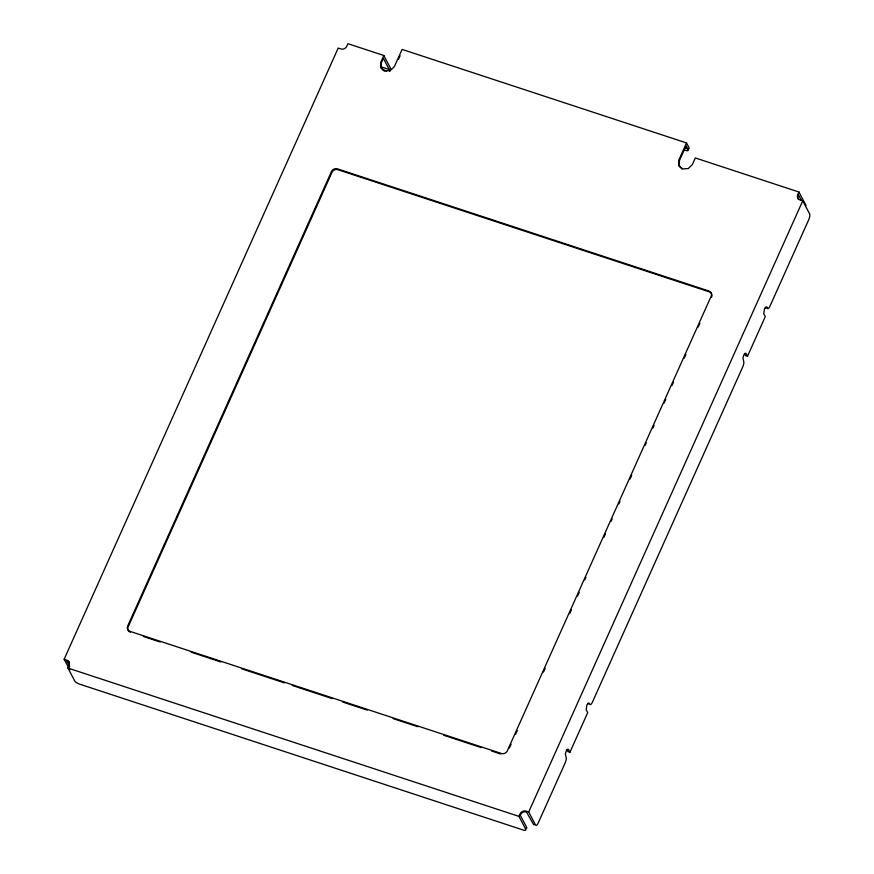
<?xml version="1.0" encoding="UTF-8"?>
<svg xmlns="http://www.w3.org/2000/svg" width="874" height="874" viewBox="0 0 874 874"><rect width="100%" height="100%" fill="white"/><g stroke="black" fill="none" stroke-linecap="round" stroke-linejoin="round"><path stroke-width="1.31" d="M69.789 669.932L64.141 659.236L338.194 48.07L340.904 48.966A4.534 4.075 -27.8 0 0 346.738 46.344L347.928 43.7L383.817 55.499L390.711 68.576A4.534 1.289 24.2 0 1 390.623 69.275M67.954 668.064L518.959 816.382L525.853 829.459A4.534 1.289 24.2 0 1 522.707 829.863L79.829 684.211A4.534 1.289 24.2 0 1 74.847 681.141L67.954 668.064L69.144 665.42A4.534 4.075 -27.8 0 0 66.85 660.121L64.141 659.236M69.308 666.949L69.603 666.294M383.817 55.499L380.856 62.109L380.747 67.418L384.669 70.925L390.328 70.575L394.403 66.555L402.095 49.403L686.516 142.932L689.116 147.87A4.534 1.289 24.2 0 1 685.97 148.285M398.522 59.257L400.095 55.75M686.516 142.932L678.814 160.095L678.705 165.415L682.627 168.922L688.286 168.562L692.361 164.552L695.322 157.954L798.923 192.018L805.817 205.095A4.534 1.289 24.2 0 1 805.741 205.794M509.433 748.035L511.104 744.298M515.573 734.335L517.244 730.598M543.497 672.062L545.168 668.326M569.75 613.515L571.421 609.779M577.561 596.079L579.244 592.343M584.826 579.888L585.941 577.397M603.814 537.543L605.485 533.806M611.079 521.352L612.193 518.861M618.89 503.916L620.016 501.425M630.067 479.007L631.738 475.27M645.143 445.379L646.257 442.889M652.965 427.943L654.08 425.452M664.131 403.034L665.802 399.298M671.953 385.598L673.625 381.862M684.233 358.198L685.915 354.462M698.206 327.051L699.877 323.314M518.959 816.382L520.139 813.738A4.534 4.075 -27.8 0 1 525.984 811.116L528.694 812.012L535.587 825.089A4.534 1.486 -71.8 0 0 538.275 822.871L565.205 762.805A4.534 1.486 -71.8 0 0 566.068 757.102L565.347 753.945L566.166 751.192L567.434 749.28L568.417 749.346L569.946 752.252L587.699 712.649L586.17 709.743L586.88 704.99L588.158 703.078L589.131 703.144L589.742 704.302A4.534 1.486 -71.8 0 0 592.441 702.084L742.78 366.807A4.534 1.486 -71.8 0 0 743.632 361.104L742.911 357.947L743.741 355.194L745.009 353.282L745.981 353.347L747.521 356.253L765.274 316.65L763.745 313.744L764.455 308.992L765.722 307.08L766.706 307.145L767.317 308.303A4.534 1.486 -71.8 0 0 770.005 306.086L808.778 219.625A4.534 1.486 -71.8 0 0 809.63 213.922L802.736 200.845L800.027 199.96A4.534 4.075 -27.8 0 1 797.744 194.662L798.923 192.018M528.694 812.012L802.736 200.845M381.261 66.916L387.564 68.991A4.534 1.289 24.2 0 0 389.476 69.417M382.888 69.723L386.679 70.969M747.521 356.253L745.489 355.576L744.462 353.642M569.946 752.252L567.914 751.585L566.887 749.641M143.358 636.48L160.182 642.008M191.253 652.222L221.024 662.022M241.737 668.829L284.454 682.878M292.222 685.434L332.339 698.632M342.695 702.03L367.298 710.125M393.18 718.636L417.772 726.72M443.664 735.242L481.203 747.587M491.559 750.985L500.616 753.967M682.113 168.911L679.164 166.289L679.273 160.969L686.079 145.783L688.231 149.858A4.534 1.289 24.2 0 1 685.085 150.262M384.145 70.925L381.206 68.292L381.315 62.972L383.391 58.35L389.826 70.565A4.534 1.289 24.2 0 1 389.738 71.253M801.425 200.419L798.497 194.869L798.202 195.536A4.534 4.075 -27.8 0 0 798.694 199.633M69.559 666.316L66.632 660.777L67.309 660.995A4.534 4.075 -27.8 0 1 69.101 662.197M711.6 297.16A4.534 4.075 -27.8 0 0 709.317 291.872L337.812 169.687A4.534 4.075 -27.8 0 0 331.978 172.309L128.128 626.92A4.534 4.075 -27.8 0 0 130.412 632.219M525.503 828.323A4.534 1.289 24.2 0 0 526.738 827.481L520.303 815.278L520.598 814.612A4.534 4.075 -27.8 0 1 526.443 811.99L533.555 824.422A4.534 1.486 -71.8 0 0 534.254 824.761M588.41 703.974A4.534 1.486 -71.8 0 1 587.71 703.636M766.968 307.167A4.534 1.486 -71.8 0 1 765.285 307.637M331.519 171.446L127.67 626.046A4.534 4.075 -27.8 0 0 129.953 631.345L501.458 753.519A4.534 4.075 -27.8 0 0 507.291 750.897L711.141 296.297A4.534 4.075 -27.8 0 0 708.858 290.998L337.353 168.824A4.534 4.075 -27.8 0 0 331.519 171.446"/></g></svg>
